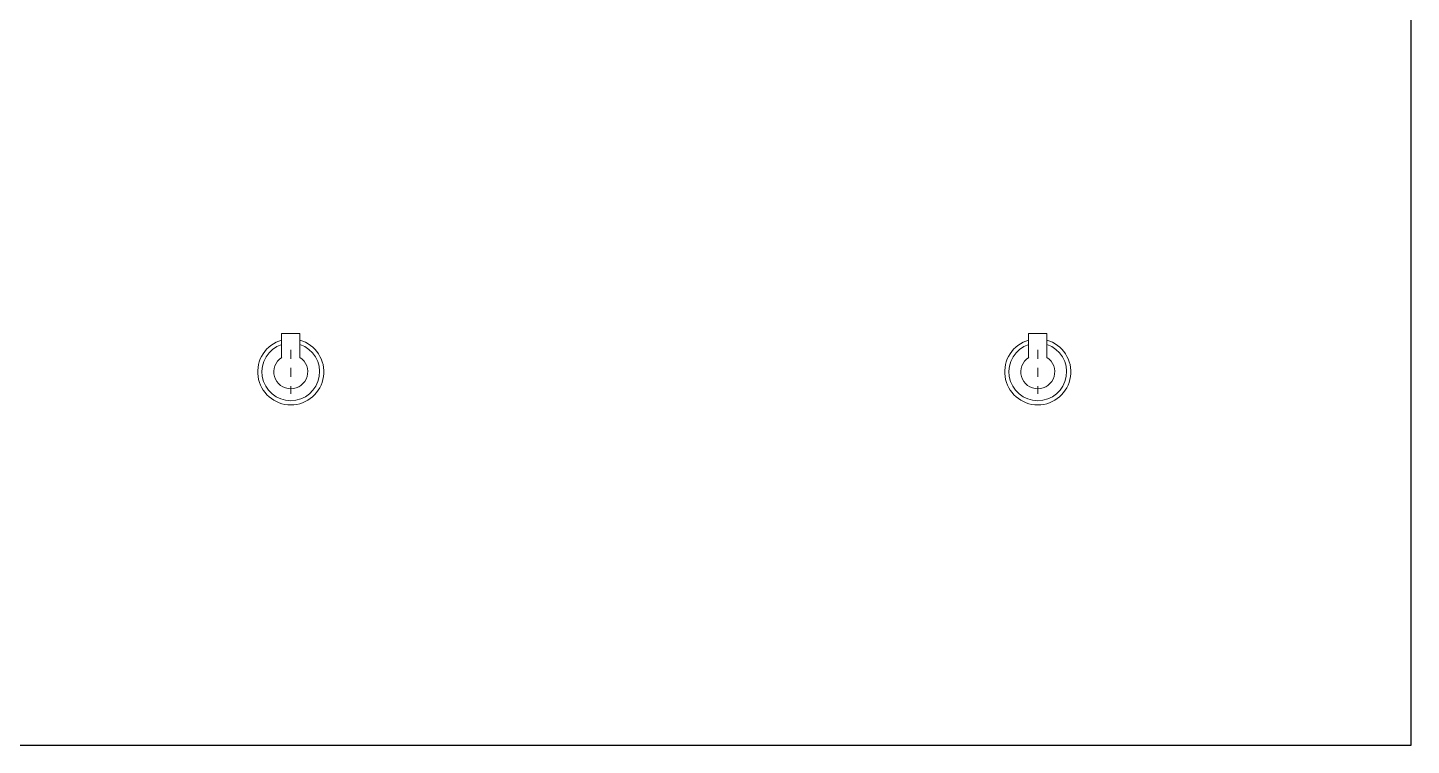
# Model space of a CAD drawing. Header units: millimetres. Extents: x 100 to 1222, y 100 to 694.
# Drawn here: x 367.62 to 382.9, y 521.36 to 529.29 of the extents above; entities that cross this region are included whole.
import ezdxf

# ---------------------------------------------------------------- set-up
doc = ezdxf.new("R2010")
doc.units = ezdxf.units.MM
doc.linetypes.add('SGC_DASHDOT', pattern=[1, 0.5, -0.25, 0, -0.25])
doc.layers.add('PAREDES', color=7, linetype='Continuous')
doc.layers.add('SGC-Conexoes (Linhas Externas)', color=6, linetype='Continuous', lineweight=9)
doc.layers.add('SGC-EIXOS', color=9, linetype='SGC_DASHDOT', lineweight=9)

# ---------------------------------------------------------------- blocks, each defined once
blk = doc.blocks.new('BB-2-GA01-N0-D0-S0', base_point=(95383.7, 227116.1))
at = {"layer": 'SGC-Conexoes (Linhas Externas)'}
for p, q in [((95270.7, 227143), (95270.7, 227089.3)), ((95341.5, 227143), (95270.7, 227143)), ((95341.5, 227089.3), (95270.7, 227089.3))]:
    blk.add_line(p, q, dxfattribs=at)
for radius, start, end in [(97.4, 196, 164), (85, 198.4081, 161.5919), (50, 212.4682, 147.5318)]:
    blk.add_arc((95383.7, 227116.1), radius, start, end, dxfattribs=at)
at = {"layer": 'SGC-EIXOS'}
blk.add_line((95318.7, 227116.1), (95448.7, 227116.1), dxfattribs=at)

msp = doc.modelspace()

# ---------------------------------------------------------------- linework, layer by layer
at = {"layer": 'PAREDES'}
for p, q in [((382.9, 521.362), (382.9, 548.362)), ((330.213, 521.362), (382.9, 521.362))]:
    msp.add_line(p, q, dxfattribs=at)

# ---------------------------------------------------------------- block references
at = {"layer": 'SGC-Conexoes (Linhas Externas)', "xscale": -0.00375, "yscale": 0.00375, "zscale": 0.00375, "rotation": 90}
for p in [(370.525, 525.487), (378.775, 525.487)]:
    msp.add_blockref('BB-2-GA01-N0-D0-S0', p, dxfattribs=at)

doc.saveas('drawing.dxf')
